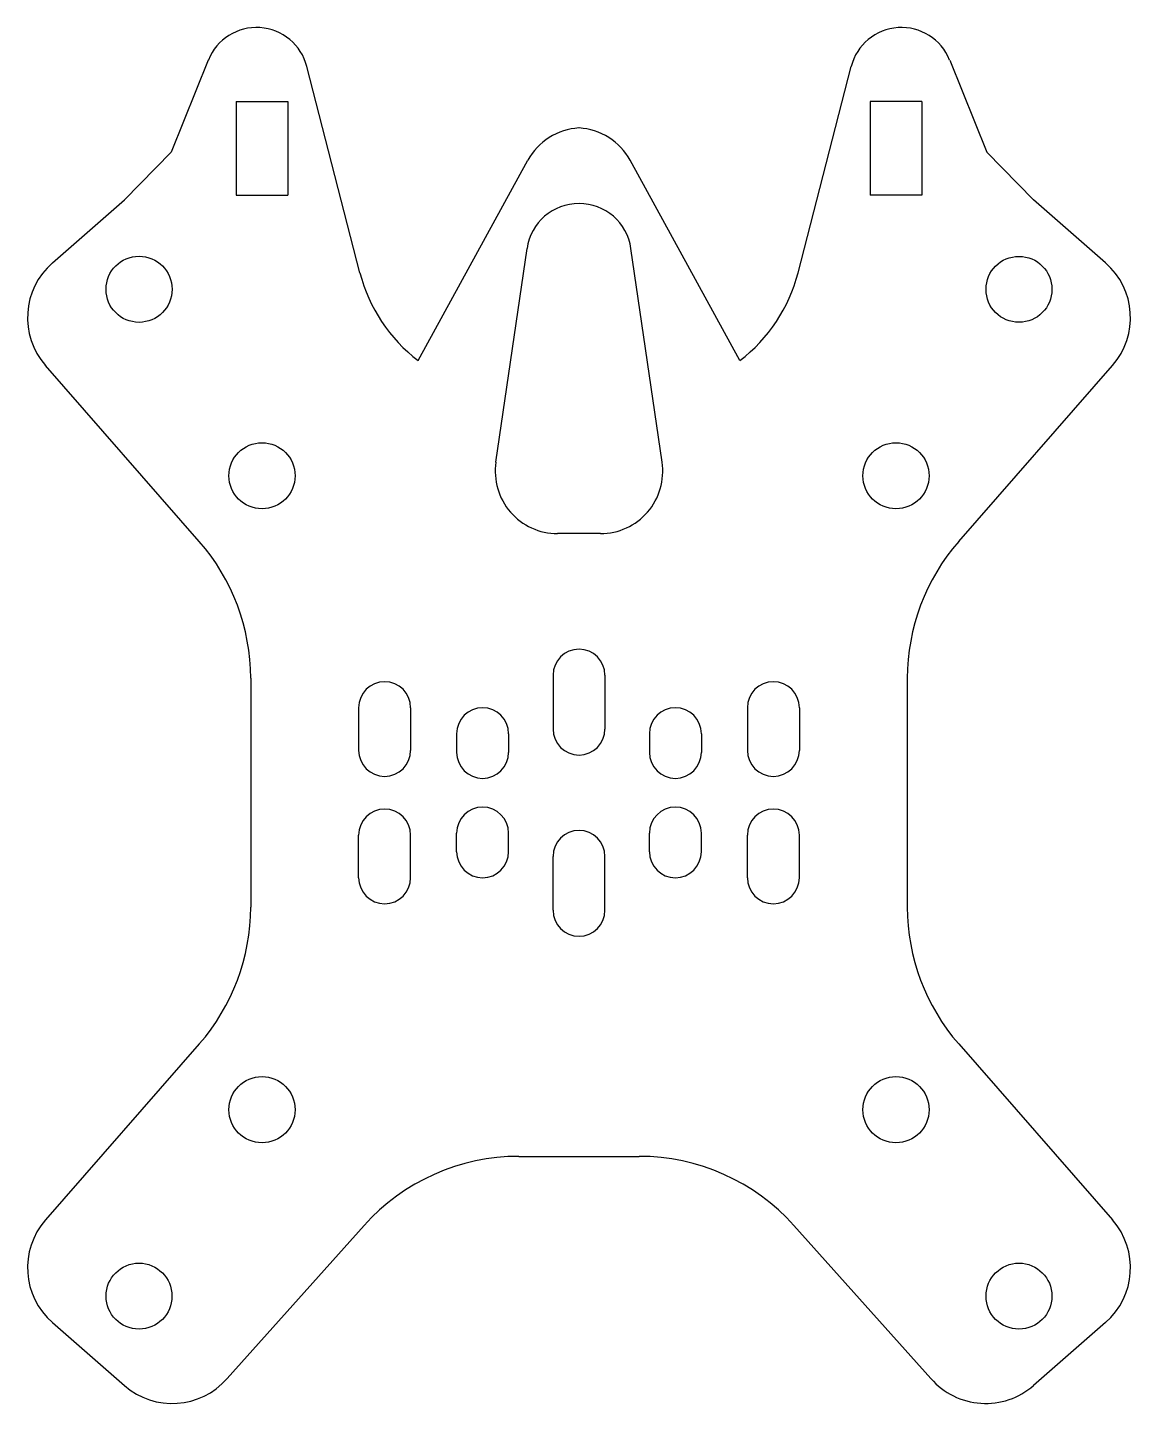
# Model space of a CAD drawing. Header units: millimetres. Extents: x -26.5 to 26.5, y -29.4 to 36.8.
import ezdxf

# ---------------------------------------------------------------- set-up
doc = ezdxf.new("R2010")
doc.units = ezdxf.units.MM

msp = doc.modelspace()

# ---------------------------------------------------------------- linework, layer by layer
at = {"color": 7, "linetype": 'Continuous', "lineweight": 25}
for p, q in [((-17.832, 35.251), (-19.624, 30.812)), ((17.832, 35.251), (19.624, 30.812)), ((-10.538, 25.016), (-13.092, 34.938)), ((10.538, 25.016), (13.092, 34.938)), ((-16.5, 33.251), (-14, 33.251)), ((-16.5, 33.251), (-16.5, 28.751)), ((-14, 33.251), (-14, 28.751)), ((16.5, 33.251), (14, 33.251)), ((14, 33.251), (14, 28.751)), ((16.5, 33.251), (16.5, 28.751)), ((-19.624, 30.812), (-21.87, 28.519)), ((19.624, 30.812), (21.87, 28.519)), ((-7.742, 20.789), (-2.463, 30.427)), ((7.742, 20.789), (2.463, 30.427)), ((-25.334, 25.492), (-21.87, 28.519)), ((-16.5, 28.751), (-14, 28.751)), ((16.5, 28.751), (14, 28.751)), ((25.334, 25.492), (21.87, 28.519)), ((-4, 15.9), (-2.5, 26.186)), ((4, 15.9), (2.5, 26.186)), ((-18.265, 12.086), (-25.666, 20.553)), ((18.265, 12.086), (25.666, 20.553)), ((1.031, 12.467), (-1.031, 12.467)), ((-15.795, 5.505), (-15.795, -5.505)), ((-1.25, 5.654), (-1.25, 3.064)), ((1.25, 5.654), (1.25, 3.064)), ((15.795, 5.505), (15.795, -5.505)), ((-10.6, 4.091), (-10.6, 2.037)), ((-8.1, 4.091), (-8.1, 2.037)), ((8.1, 4.091), (8.1, 2.037)), ((10.6, 4.091), (10.6, 2.037)), ((-5.887, 2.84), (-5.887, 1.942)), ((-3.387, 2.84), (-3.387, 1.942)), ((3.387, 2.84), (3.387, 1.942)), ((5.887, 2.84), (5.887, 1.942)), ((-5.887, -2.84), (-5.887, -1.942)), ((-3.387, -2.84), (-3.387, -1.942)), ((3.387, -2.84), (3.387, -1.942)), ((5.887, -2.84), (5.887, -1.942)), ((-10.6, -4.091), (-10.6, -2.037)), ((-8.1, -4.091), (-8.1, -2.037)), ((8.1, -4.091), (8.1, -2.037)), ((10.6, -4.091), (10.6, -2.037)), ((-1.25, -5.654), (-1.25, -3.064)), ((1.25, -5.654), (1.25, -3.064)), ((-18.265, -12.086), (-25.666, -20.553)), ((18.265, -12.086), (25.666, -20.553)), ((-2.889, -17.494), (2.889, -17.494)), ((-16.931, -28.187), (-10.34, -20.824)), ((10.34, -20.824), (16.931, -28.187)), ((-25.334, -25.492), (-21.87, -28.519)), ((25.334, -25.492), (21.87, -28.519))]:
    msp.add_line(p, q, dxfattribs=at)
for centre, radius in [((-21.167, 24.219), 1.588), ((21.167, 24.219), 1.587), ((-15.25, 15.25), 1.59), ((15.25, 15.25), 1.59), ((-15.25, -15.25), 1.59), ((15.25, -15.25), 1.59), ((-21.167, -24.219), 1.587), ((21.167, -24.219), 1.587)]:
    msp.add_circle(centre, radius, dxfattribs=at)
for centre, radius, start, end in [((-15.513, 34.315), 2.5, 14.4379, 158.00914), ((15.513, 34.315), 2.5, 21.99086, 165.5621), ((0.168, 28.986), 3, 93.21644, 151.28678), ((-0.168, 28.986), 3, 28.71322, 86.78356), ((0, 25.821), 2.527, 8.2944, 171.7056), ((-23.03, 22.857), 3.5, 131.15228, 221.15228), ((23.03, 22.857), 3.5, 318.84772, 48.84772), ((-3.015, 26.953), 7.768, 194.4379, 232.51572), ((3.015, 26.953), 7.768, 307.48428, 345.5621), ((-1.031, 15.467), 3, 171.7056, 270), ((1.031, 15.467), 3, 270, 8.2944), ((-25.795, 5.505), 10, 0, 41.15228), ((25.795, 5.505), 10, 138.84772, 180), ((0, 5.654), 1.25, 0, 180), ((-9.35, 4.091), 1.25, 0, 180), ((9.35, 4.091), 1.25, 0, 180), ((-4.637, 2.84), 1.25, 0, 180), ((4.637, 2.84), 1.25, 0, 180), ((0, 3.064), 1.25, 180, 0), ((-9.35, 2.037), 1.25, 180, 0), ((9.35, 2.037), 1.25, 180, 0), ((-4.637, 1.942), 1.25, 180, 0), ((4.637, 1.942), 1.25, 180, 0), ((-9.35, -2.037), 1.25, 0, 180), ((-4.637, -1.942), 1.25, 0, 180), ((4.637, -1.942), 1.25, 0, 180), ((9.35, -2.037), 1.25, 0, 180), ((0, -3.064), 1.25, 0, 180), ((-4.637, -2.84), 1.25, 180, 0), ((4.637, -2.84), 1.25, 180, 0), ((-9.35, -4.091), 1.25, 180, 0), ((9.35, -4.091), 1.25, 180, 0), ((-25.795, -5.505), 10, 318.84772, 0), ((0, -5.654), 1.25, 180, 0), ((25.795, -5.505), 10, 180, 221.15228), ((-2.889, -27.494), 10, 90, 138.16298), ((2.889, -27.494), 10, 41.83702, 90), ((-23.03, -22.857), 3.5, 138.84772, 228.84772), ((23.03, -22.857), 3.5, 311.15228, 41.15228), ((-19.567, -25.884), 3.5, 228.84772, 318.84772), ((19.567, -25.884), 3.5, 221.15228, 311.15228)]:
    msp.add_arc(centre, radius, start, end, dxfattribs=at)

doc.saveas('drawing.dxf')
